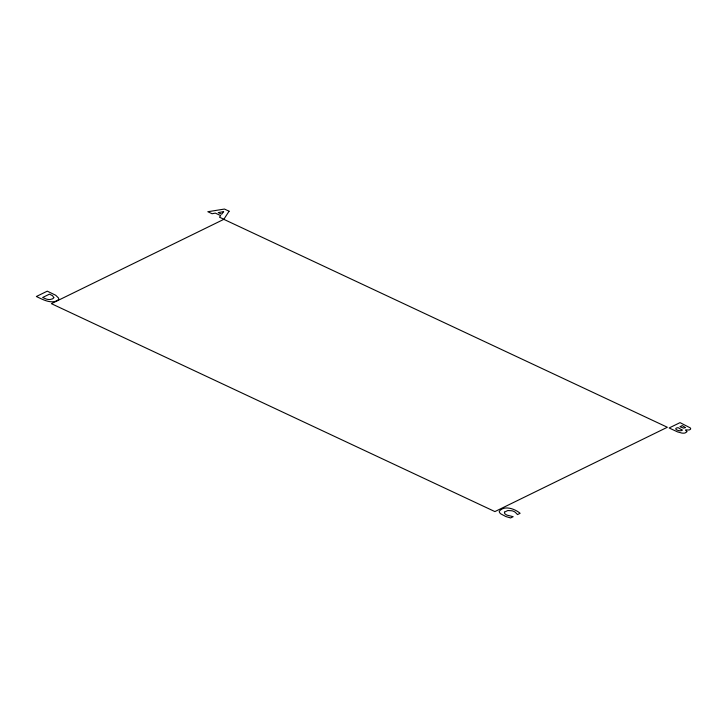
<?xml version="1.0" encoding="UTF-8"?>
<svg xmlns="http://www.w3.org/2000/svg" width="727" height="727" viewBox="0 0 727 727"><rect width="100%" height="100%" fill="white"/><g stroke="black" fill="none" stroke-linecap="round" stroke-linejoin="round"><path stroke-width="1.09" d="M504.429 512.162L504.747 513.725L506.71 515.052L513.18 516.688L510.608 517.942L505.928 516.57L500.912 513.944A8.724 3.662 12.8 0 1 499.249 511.308C504.174 504.938 514.87 508.827 520.114 513.289L517.506 514.571L515.261 512.262A5.752 2.408 12.8 0 0 512.081 510.799L507.809 510.499L504.429 512.162M686.842 431.729L685.07 432.983A5.48 2.299 12.8 0 1 681.753 433.047L677.519 431.874L669.122 427.976L680.045 422.632L690.141 427.821A3.944 1.654 12.8 0 1 690.414 429.303C688.923 431.347 682.853 428.139 686.788 431.356L686.842 431.729M682.126 430.066C680.399 432.392 671.557 428.448 678.073 427.64L682.126 430.066M229.087 211.221L223.861 219.245L219.499 217.2L220.672 215.61L215.374 213.129L212.084 213.72L207.84 211.73L224.47 209.058L229.087 211.221M53.816 297.679L52.544 298.852L50.172 299.497A5.116 2.145 12.8 0 1 46.228 299.033L42.639 297.488L49.481 294.144L52.617 295.744L53.816 297.679M223.607 211.639L221.726 214.211L218.282 212.593L223.607 211.639M685.361 427.567L683.689 428.139L679.945 426.722L682.262 425.586L685.361 427.567M58.115 300.069C51.281 304.54 42.693 299.415 36.35 296.507L47.282 291.163L55.697 295.253L58.578 298.061A9.551 4.008 12.8 0 1 58.115 300.069M223.834 219.336L51.399 303.668L494.905 511.59L667.35 427.258L223.834 219.336"/></g></svg>
